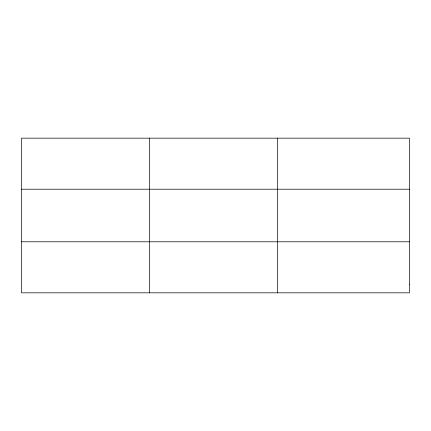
<?xml version="1.0" encoding="UTF-8"?>
<svg xmlns="http://www.w3.org/2000/svg" width="431" height="431" viewBox="0 0 431 431"><rect width="100%" height="100%" fill="white"/><g stroke="black" fill="none" stroke-linecap="round" stroke-linejoin="round"><path stroke-width="0.65" d="M149.557 138.168L149.557 292.832M277.564 138.168L277.564 292.832M21.55 189.209L409.45 189.209M21.55 241.791L409.45 241.791M409.45 284.325L409.45 292.832L21.55 292.832L21.55 138.168L409.45 138.168L409.45 284.325"/></g></svg>
